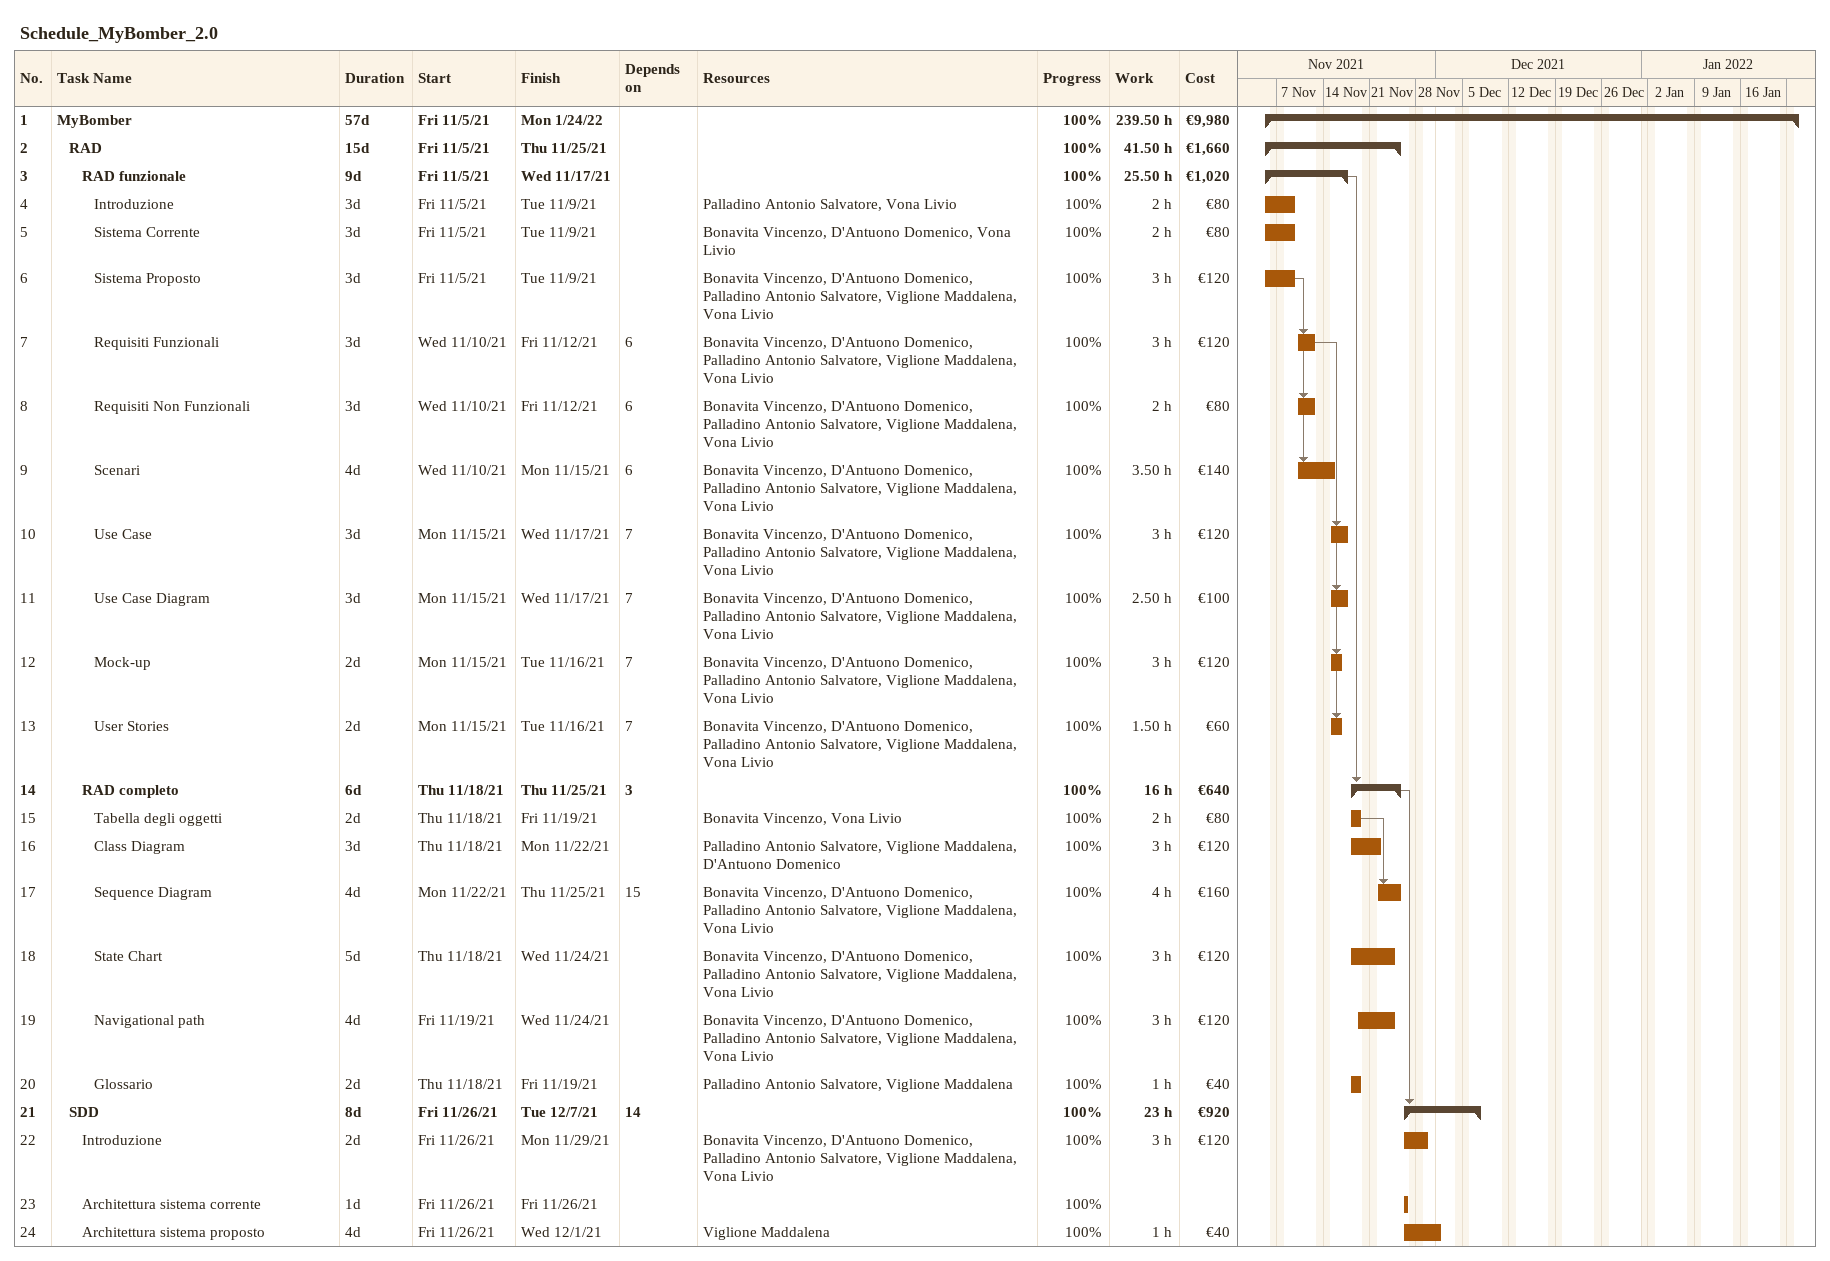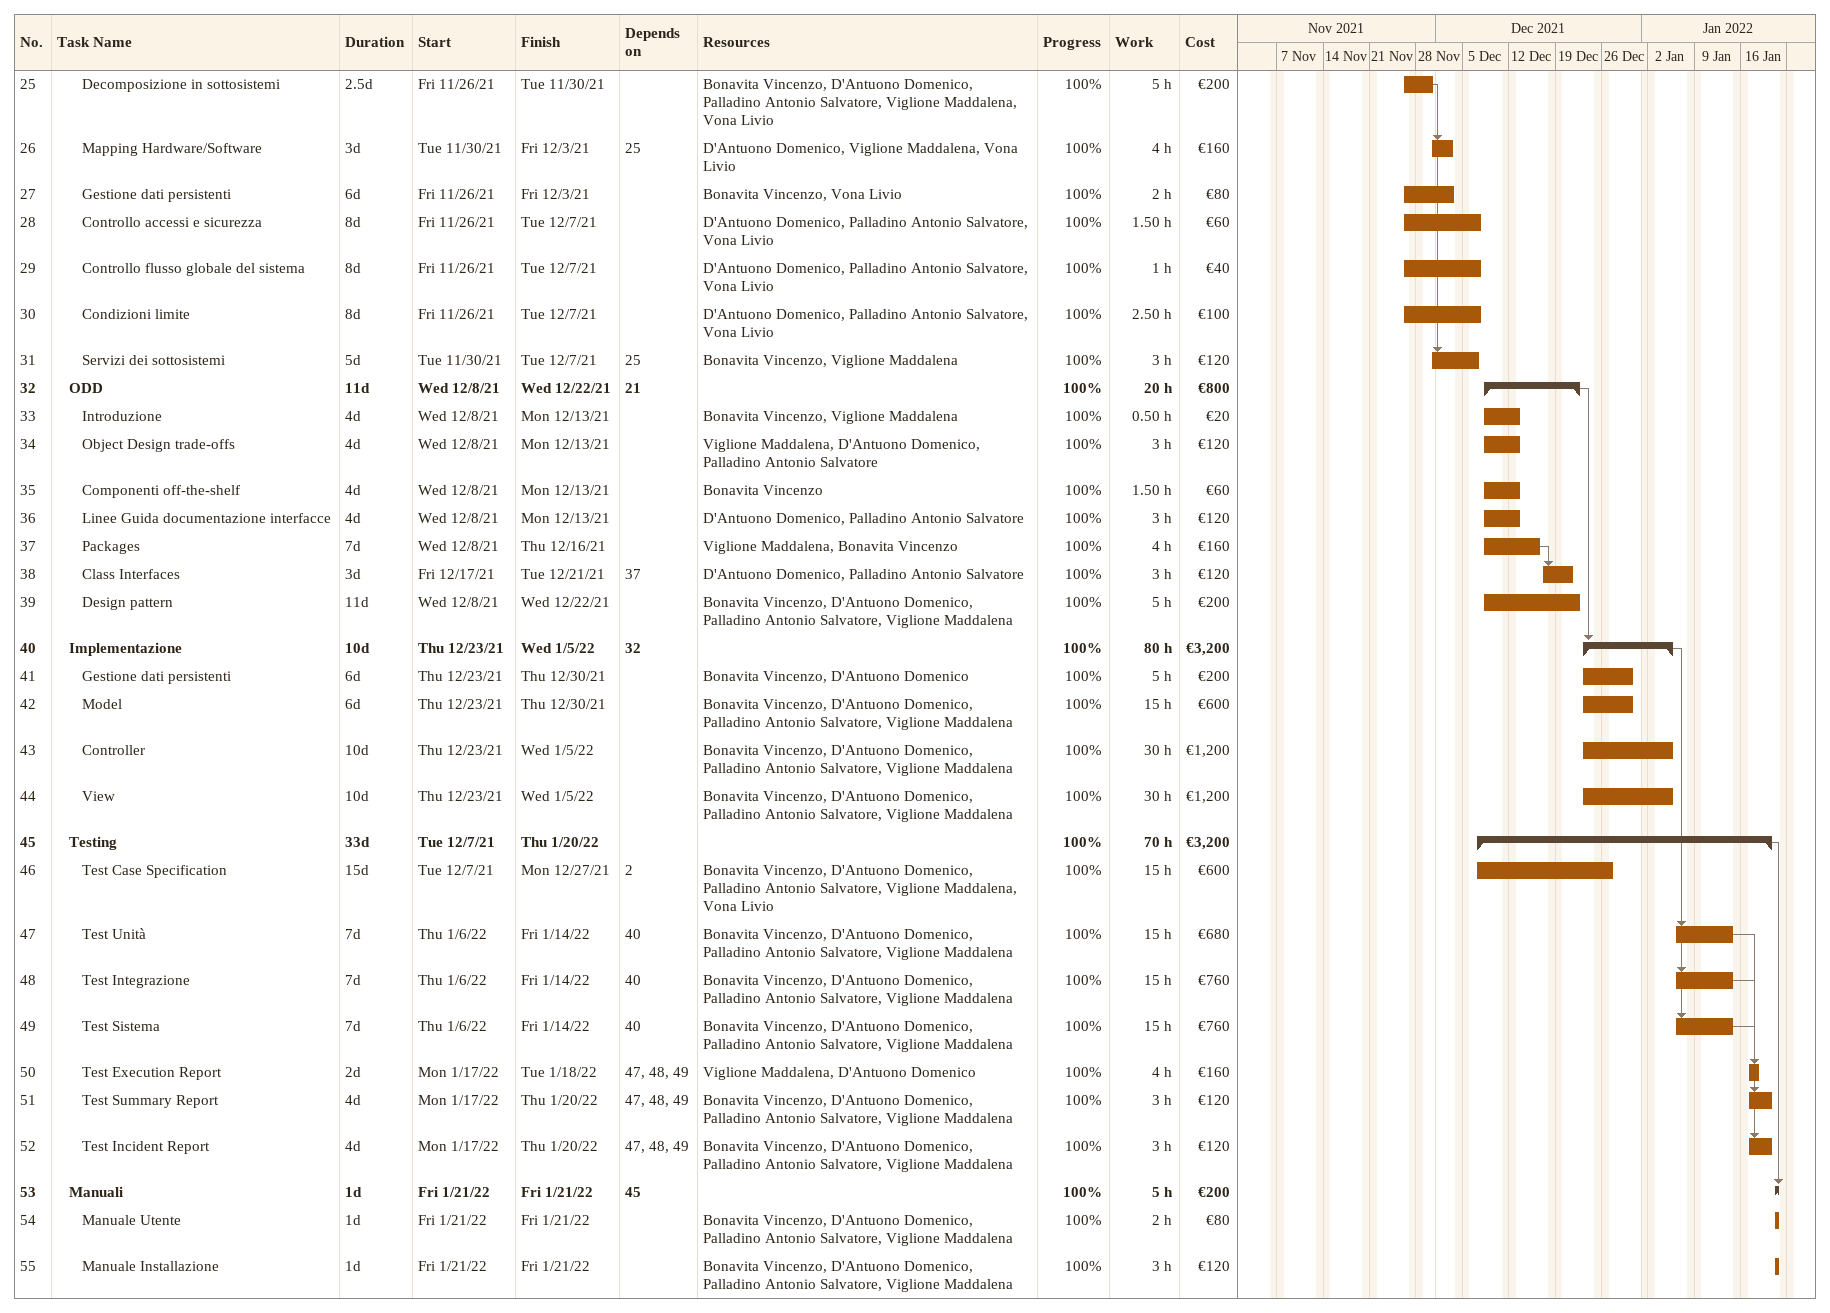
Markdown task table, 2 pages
Schedule_MyBomber_2.0

| ID | Level | Task | Duration | Start | Finish | Predecessors | Resources | % complete | Work (h) | Cost (€) |
|---|---|---|---|---|---|---|---|---|---|---|
| 1 | 1 | **MyBomber** | 57d | 2021-11-05 | 2022-01-24 |  |  | 100 | 239.50 | 9980 |
| 2 | 2 | **RAD** | 15d | 2021-11-05 | 2021-11-25 |  |  | 100 | 41.50 | 1660 |
| 3 | 3 | **RAD funzionale** | 9d | 2021-11-05 | 2021-11-17 |  |  | 100 | 25.50 | 1020 |
| 4 | 4 | Introduzione | 3d | 2021-11-05 | 2021-11-09 |  | Palladino Antonio Salvatore, Vona Livio | 100 | 2 | 80 |
| 5 | 4 | Sistema Corrente | 3d | 2021-11-05 | 2021-11-09 |  | Bonavita Vincenzo, D'Antuono Domenico, Vona Livio | 100 | 2 | 80 |
| 6 | 4 | Sistema Proposto | 3d | 2021-11-05 | 2021-11-09 |  | Bonavita Vincenzo, D'Antuono Domenico, Palladino Antonio Salvatore, Viglione Maddalena, Vona Livio | 100 | 3 | 120 |
| 7 | 4 | Requisiti Funzionali | 3d | 2021-11-10 | 2021-11-12 | 6 | Bonavita Vincenzo, D'Antuono Domenico, Palladino Antonio Salvatore, Viglione Maddalena, Vona Livio | 100 | 3 | 120 |
| 8 | 4 | Requisiti Non Funzionali | 3d | 2021-11-10 | 2021-11-12 | 6 | Bonavita Vincenzo, D'Antuono Domenico, Palladino Antonio Salvatore, Viglione Maddalena, Vona Livio | 100 | 2 | 80 |
| 9 | 4 | Scenari | 4d | 2021-11-10 | 2021-11-15 | 6 | Bonavita Vincenzo, D'Antuono Domenico, Palladino Antonio Salvatore, Viglione Maddalena, Vona Livio | 100 | 3.50 | 140 |
| 10 | 4 | Use Case | 3d | 2021-11-15 | 2021-11-17 | 7 | Bonavita Vincenzo, D'Antuono Domenico, Palladino Antonio Salvatore, Viglione Maddalena, Vona Livio | 100 | 3 | 120 |
| 11 | 4 | Use Case Diagram | 3d | 2021-11-15 | 2021-11-17 | 7 | Bonavita Vincenzo, D'Antuono Domenico, Palladino Antonio Salvatore, Viglione Maddalena, Vona Livio | 100 | 2.50 | 100 |
| 12 | 4 | Mock-up | 2d | 2021-11-15 | 2021-11-16 | 7 | Bonavita Vincenzo, D'Antuono Domenico, Palladino Antonio Salvatore, Viglione Maddalena, Vona Livio | 100 | 3 | 120 |
| 13 | 4 | User Stories | 2d | 2021-11-15 | 2021-11-16 | 7 | Bonavita Vincenzo, D'Antuono Domenico, Palladino Antonio Salvatore, Viglione Maddalena, Vona Livio | 100 | 1.50 | 60 |
| 14 | 3 | **RAD completo** | 6d | 2021-11-18 | 2021-11-25 | 3 |  | 100 | 16 | 640 |
| 15 | 4 | Tabella degli oggetti | 2d | 2021-11-18 | 2021-11-19 |  | Bonavita Vincenzo, Vona Livio | 100 | 2 | 80 |
| 16 | 4 | Class Diagram | 3d | 2021-11-18 | 2021-11-22 |  | Palladino Antonio Salvatore, Viglione Maddalena, D'Antuono Domenico | 100 | 3 | 120 |
| 17 | 4 | Sequence Diagram | 4d | 2021-11-22 | 2021-11-25 | 15 | Bonavita Vincenzo, D'Antuono Domenico, Palladino Antonio Salvatore, Viglione Maddalena, Vona Livio | 100 | 4 | 160 |
| 18 | 4 | State Chart | 5d | 2021-11-18 | 2021-11-24 |  | Bonavita Vincenzo, D'Antuono Domenico, Palladino Antonio Salvatore, Viglione Maddalena, Vona Livio | 100 | 3 | 120 |
| 19 | 4 | Navigational path | 4d | 2021-11-19 | 2021-11-24 |  | Bonavita Vincenzo, D'Antuono Domenico, Palladino Antonio Salvatore, Viglione Maddalena, Vona Livio | 100 | 3 | 120 |
| 20 | 4 | Glossario | 2d | 2021-11-18 | 2021-11-19 |  | Palladino Antonio Salvatore, Viglione Maddalena | 100 | 1 | 40 |
| 21 | 2 | **SDD** | 8d | 2021-11-26 | 2021-12-07 | 14 |  | 100 | 23 | 920 |
| 22 | 3 | Introduzione | 2d | 2021-11-26 | 2021-11-29 |  | Bonavita Vincenzo, D'Antuono Domenico, Palladino Antonio Salvatore, Viglione Maddalena, Vona Livio | 100 | 3 | 120 |
| 23 | 3 | Architettura sistema corrente | 1d | 2021-11-26 | 2021-11-26 |  |  | 100 |  |  |
| 24 | 3 | Architettura sistema proposto | 4d | 2021-11-26 | 2021-12-01 |  | Viglione Maddalena | 100 | 1 | 40 |
| 25 | 3 | Decomposizione in sottosistemi | 2.5d | 2021-11-26 | 2021-11-30 |  | Bonavita Vincenzo, D'Antuono Domenico, Palladino Antonio Salvatore, Viglione Maddalena, Vona Livio | 100 | 5 | 200 |
| 26 | 3 | Mapping Hardware/Software | 3d | 2021-11-30 | 2021-12-03 | 25 | D'Antuono Domenico, Viglione Maddalena, Vona Livio | 100 | 4 | 160 |
| 27 | 3 | Gestione dati persistenti | 6d | 2021-11-26 | 2021-12-03 |  | Bonavita Vincenzo, Vona Livio | 100 | 2 | 80 |
| 28 | 3 | Controllo accessi e sicurezza | 8d | 2021-11-26 | 2021-12-07 |  | D'Antuono Domenico, Palladino Antonio Salvatore, Vona Livio | 100 | 1.50 | 60 |
| 29 | 3 | Controllo flusso globale del sistema | 8d | 2021-11-26 | 2021-12-07 |  | D'Antuono Domenico, Palladino Antonio Salvatore, Vona Livio | 100 | 1 | 40 |
| 30 | 3 | Condizioni limite | 8d | 2021-11-26 | 2021-12-07 |  | D'Antuono Domenico, Palladino Antonio Salvatore, Vona Livio | 100 | 2.50 | 100 |
| 31 | 3 | Servizi dei sottosistemi | 5d | 2021-11-30 | 2021-12-07 | 25 | Bonavita Vincenzo, Viglione Maddalena | 100 | 3 | 120 |
| 32 | 2 | **ODD** | 11d | 2021-12-08 | 2021-12-22 | 21 |  | 100 | 20 | 800 |
| 33 | 3 | Introduzione | 4d | 2021-12-08 | 2021-12-13 |  | Bonavita Vincenzo, Viglione Maddalena | 100 | 0.50 | 20 |
| 34 | 3 | Object Design trade-offs | 4d | 2021-12-08 | 2021-12-13 |  | Viglione Maddalena, D'Antuono Domenico, Palladino Antonio Salvatore | 100 | 3 | 120 |
| 35 | 3 | Componenti off-the-shelf | 4d | 2021-12-08 | 2021-12-13 |  | Bonavita Vincenzo | 100 | 1.50 | 60 |
| 36 | 3 | Linee Guida documentazione interfacce | 4d | 2021-12-08 | 2021-12-13 |  | D'Antuono Domenico, Palladino Antonio Salvatore | 100 | 3 | 120 |
| 37 | 3 | Packages | 7d | 2021-12-08 | 2021-12-16 |  | Viglione Maddalena, Bonavita Vincenzo | 100 | 4 | 160 |
| 38 | 3 | Class Interfaces | 3d | 2021-12-17 | 2021-12-21 | 37 | D'Antuono Domenico, Palladino Antonio Salvatore | 100 | 3 | 120 |
| 39 | 3 | Design pattern | 11d | 2021-12-08 | 2021-12-22 |  | Bonavita Vincenzo, D'Antuono Domenico, Palladino Antonio Salvatore, Viglione Maddalena | 100 | 5 | 200 |
| 40 | 2 | **Implementazione** | 10d | 2021-12-23 | 2022-01-05 | 32 |  | 100 | 80 | 3200 |
| 41 | 3 | Gestione dati persistenti | 6d | 2021-12-23 | 2021-12-30 |  | Bonavita Vincenzo, D'Antuono Domenico | 100 | 5 | 200 |
| 42 | 3 | Model | 6d | 2021-12-23 | 2021-12-30 |  | Bonavita Vincenzo, D'Antuono Domenico, Palladino Antonio Salvatore, Viglione Maddalena | 100 | 15 | 600 |
| 43 | 3 | Controller | 10d | 2021-12-23 | 2022-01-05 |  | Bonavita Vincenzo, D'Antuono Domenico, Palladino Antonio Salvatore, Viglione Maddalena | 100 | 30 | 1200 |
| 44 | 3 | View | 10d | 2021-12-23 | 2022-01-05 |  | Bonavita Vincenzo, D'Antuono Domenico, Palladino Antonio Salvatore, Viglione Maddalena | 100 | 30 | 1200 |
| 45 | 2 | **Testing** | 33d | 2021-12-07 | 2022-01-20 |  |  | 100 | 70 | 3200 |
| 46 | 3 | Test Case Specification | 15d | 2021-12-07 | 2021-12-27 | 2 | Bonavita Vincenzo, D'Antuono Domenico, Palladino Antonio Salvatore, Viglione Maddalena, Vona Livio | 100 | 15 | 600 |
| 47 | 3 | Test Unità | 7d | 2022-01-06 | 2022-01-14 | 40 | Bonavita Vincenzo, D'Antuono Domenico, Palladino Antonio Salvatore, Viglione Maddalena | 100 | 15 | 680 |
| 48 | 3 | Test Integrazione | 7d | 2022-01-06 | 2022-01-14 | 40 | Bonavita Vincenzo, D'Antuono Domenico, Palladino Antonio Salvatore, Viglione Maddalena | 100 | 15 | 760 |
| 49 | 3 | Test Sistema | 7d | 2022-01-06 | 2022-01-14 | 40 | Bonavita Vincenzo, D'Antuono Domenico, Palladino Antonio Salvatore, Viglione Maddalena | 100 | 15 | 760 |
| 50 | 3 | Test Execution Report | 2d | 2022-01-17 | 2022-01-18 | 47, 48, 49 | Viglione Maddalena, D'Antuono Domenico | 100 | 4 | 160 |
| 51 | 3 | Test Summary Report | 4d | 2022-01-17 | 2022-01-20 | 47, 48, 49 | Bonavita Vincenzo, D'Antuono Domenico, Palladino Antonio Salvatore, Viglione Maddalena | 100 | 3 | 120 |
| 52 | 3 | Test Incident Report | 4d | 2022-01-17 | 2022-01-20 | 47, 48, 49 | Bonavita Vincenzo, D'Antuono Domenico, Palladino Antonio Salvatore, Viglione Maddalena | 100 | 3 | 120 |
| 53 | 2 | **Manuali** | 1d | 2022-01-21 | 2022-01-21 | 45 |  | 100 | 5 | 200 |
| 54 | 3 | Manuale Utente | 1d | 2022-01-21 | 2022-01-21 |  | Bonavita Vincenzo, D'Antuono Domenico, Palladino Antonio Salvatore, Viglione Maddalena | 100 | 2 | 80 |
| 55 | 3 | Manuale Installazione | 1d | 2022-01-21 | 2022-01-21 |  | Bonavita Vincenzo, D'Antuono Domenico, Palladino Antonio Salvatore, Viglione Maddalena | 100 | 3 | 120 |
